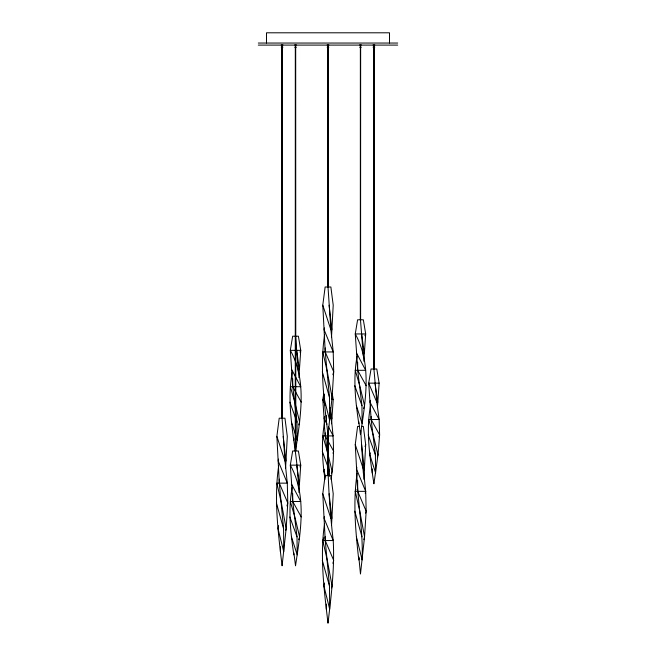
<?xml version="1.0" encoding="UTF-8"?>
<svg xmlns="http://www.w3.org/2000/svg" width="656" height="656" viewBox="0 0 656 656"><rect width="100%" height="100%" fill="white"/><g stroke="black" fill="none" stroke-linecap="round" stroke-linejoin="round"><path stroke-width="0.98" d="M281.973 418.2L281.932 46.74M282.08 46.74L282.08 418.2L284.991 461.061L287.295 483.144L287.779 502.98L286.164 528.605L282.08 565.8C278.193 532.762 273.814 499.265 278.644 466.08M282.187 418.2L282.228 46.74M295.635 451L295.528 46.74M295.676 451L295.676 46.74M327.893 475.6L327.852 431.591M327.893 287.271L327.852 46.74M328 431.591C327.049 467.99 329.009 504.382 333.215 540.544C334.773 568.203 331.198 595.779 328 623.2C324.113 590.162 319.734 556.665 324.564 523.48M328 287.271L328 46.74M328.148 475.6L328.107 431.591M328.148 287.271L328.107 46.74M360.324 319.972L360.365 46.74M360.472 319.972L360.579 46.74L360.62 319.972M373.772 369L373.813 46.74M373.92 46.74L373.92 369L376.831 402.341L379.135 419.512L379.619 434.944L378.004 454.87L373.92 483.8C369.968 457.913 365.622 431.435 370.599 405.367M374.027 369L374.068 46.74M363.358 473.279L360.718 430.443M280.399 551.745L280.44 546.719M298.414 372.567L295.528 336.2M298.414 487.367C297.914 449.007 285.016 410.918 292.215 372.567M328 287L330.911 329.861L333.215 351.944L333.699 371.78L332.084 397.405L328 434.6L326.319 420.545L326.36 415.519M326.319 609.145L326.36 604.119M358.816 556.928L360.472 574L364.556 536.805L366.171 511.18L365.687 491.344L363.383 469.261L355.257 444.588L357.602 426.4L359.513 426.4M363.358 356.167L360.472 319.8M293.847 440.069L293.872 438.069M298.882 492.418L300.743 465.145L298.398 451L292.658 451L290.313 465.145C307.426 496.116 300.35 532.574 295.528 565.8L293.872 552.869M363.818 361.218L365.687 333.945L363.342 319.8L357.602 319.8L355.257 333.945C372.37 364.916 365.294 401.374 360.472 434.6L358.807 421.669M372.239 472.869L372.28 468.868M326.319 420.545C323.113 392.14 320.39 363.342 324.564 334.88M359.267 558.018L358.791 559.945C355.511 531.204 352.862 502.07 357.143 473.279M293.847 554.869C290.567 532.557 287.918 509.745 292.215 487.367M324.982 479.274C322.219 460.233 321.145 440.791 324.679 421.767M358.791 423.669C355.503 401.357 352.862 378.545 357.151 356.167M285.598 468.089L287.295 436.388L284.95 418.2L279.21 418.2L276.865 436.388L279.308 483.144L283.564 528.605L283.761 551.745L277.996 528.605L278.546 525.645M331.518 336.889L333.215 305.188L330.87 287L325.13 287L322.785 305.188L325.228 351.944L329.484 397.405L329.681 420.545L323.916 397.405L324.466 394.445M331.518 525.489L333.215 493.788L330.87 475.6L325.13 475.6L322.785 493.788L325.228 540.544L329.484 586.005L329.681 609.145L323.916 586.005L324.466 583.045M363.834 479.298L365.687 444.588L363.342 426.4L361.423 426.4M298.882 377.618L300.743 350.345L298.398 336.2L292.658 336.2L290.313 350.345L292.756 386.712L297.012 422.07L297.209 440.069L295.528 451M331.542 423.792L333.215 399.545L332.207 393.485M377.462 407.392L379.135 383.145L376.79 369L371.05 369L368.705 383.145L371.148 419.512L375.404 454.87L375.601 472.869L369.836 454.87L370.312 452.878M299.972 352.174L300.743 350.345L290.313 350.345C305.704 377.774 301.407 410.312 297.209 440.069L291.444 422.07M278.439 459.085L278.218 461.061L287.295 483.144L276.865 483.144L281.383 502.98L286.164 528.605L285.68 530.532M324.359 327.885L324.138 329.861L333.215 351.944L322.785 351.944L327.303 371.78L332.084 397.405L331.6 399.332M324.359 516.485L324.138 518.461L333.215 540.544L322.785 540.544L327.303 560.38L332.084 586.005L331.6 587.932M356.823 467.285L356.61 469.261C357.241 499.577 363.252 529.564 362.153 559.945L356.388 536.805M331.018 479.274C334.913 457.15 333.773 434.748 330.345 412.673M324.425 416.716L324.138 418.741C324.433 438.052 329.074 456.994 329.542 476.272M370.345 400.316L370.058 402.341L379.135 419.512L368.705 419.512L373.223 434.944L378.004 454.87L377.397 456.765M323.793 393.485L322.785 399.545L324.138 418.741L327 424.161M365.228 493.328L365.687 491.344L356.61 469.261L355.257 444.588M324.392 469.278L323.916 471.27L325.737 476.953M363.834 539.699L364.556 536.805L359.767 511.18L355.257 491.344L356.011 489.507M286.951 505.94L287.779 502.98L279.308 483.144L279.284 479.126M332.871 374.74L333.699 371.78L325.228 351.944L325.204 347.926M332.871 563.34L333.699 560.38L325.228 540.544L325.204 536.526M365.613 513.156L366.171 511.18L357.7 491.344L357.627 480.307M298.701 424.916L299.612 422.07L295.544 405.129M298.701 539.716L299.612 536.87L294.831 516.944L290.313 501.512L300.743 501.512L291.666 484.341L290.313 465.145L300.743 465.145L299.972 466.974M331.477 473.165L332.084 471.27L327.303 451.344L322.785 435.912L333.215 435.912L328.435 426.876M363.645 408.516L364.556 405.67L359.767 385.744L355.257 370.312L365.687 370.312L356.61 353.141L355.257 333.945L365.687 333.945L364.908 335.774M365.056 446.482L365.687 444.588M333.01 453.239L333.699 451.344L325.228 435.912L325.204 432.878M378.93 436.839L379.619 434.944L371.148 419.512L371.124 416.478M322.785 540.544L323.925 537.781M363.58 471.106L364.334 469.261L361.579 444.588M258.3 43.05L397.7 43.05M281.219 44.936L282.941 44.936M294.667 44.936L296.389 44.936M327.139 44.936L328.861 44.936M359.611 44.936L361.333 44.936M373.059 44.936L374.781 44.936M258.3 45.1L397.7 45.1M281.219 47.15L282.941 47.15M294.667 47.15L296.389 47.15M327.139 47.15L328.861 47.15M359.611 47.15L361.333 47.15M373.059 47.15L374.781 47.15M379.135 383.145L368.705 383.145L376.831 402.341M324.589 399.545L322.785 399.545L325.105 405.031M331.575 399.545L333.215 399.545M355.257 491.344L365.687 491.344M366.171 385.744L357.7 370.312L356.61 353.141M301.227 402.144L292.756 386.712L292.691 378.627M301.227 516.944L292.756 501.512L291.666 484.341M291.666 369.541L300.743 386.712L290.313 386.712L294.831 402.144M329.755 415.994L330.911 418.741M354.773 385.744L361.956 405.67L362.153 423.669L356.388 405.67M368.221 434.944L375.404 454.87M322.301 451.344L329.484 471.27M289.829 402.144L297.012 422.07M289.829 516.944L297.012 536.87L297.209 554.869L291.444 536.87M322.785 305.188L330.911 329.861M322.785 493.788L330.911 518.461M276.865 436.388L284.991 461.061M322.301 371.78L329.484 397.405M354.773 511.18L361.956 536.805M322.301 560.38L329.484 586.005M276.381 502.98L283.564 528.605M375.027 383.145L377.782 402.341M361.579 333.945L364.334 353.141M330.271 407.622L331.862 418.741M296.635 350.345L299.39 369.541M296.635 465.145L299.39 484.341M329.107 305.188L331.862 329.861M329.107 493.788L331.862 518.461M283.187 436.388L285.942 461.061M361.956 405.67L357.7 370.312L357.635 362.227M297.012 536.87L292.756 501.512L292.691 493.427M389.5 43.05L389.5 32.8L266.5 32.8L266.5 43.05M295.38 46.74L295.38 451L295.421 46.74"/></g></svg>
